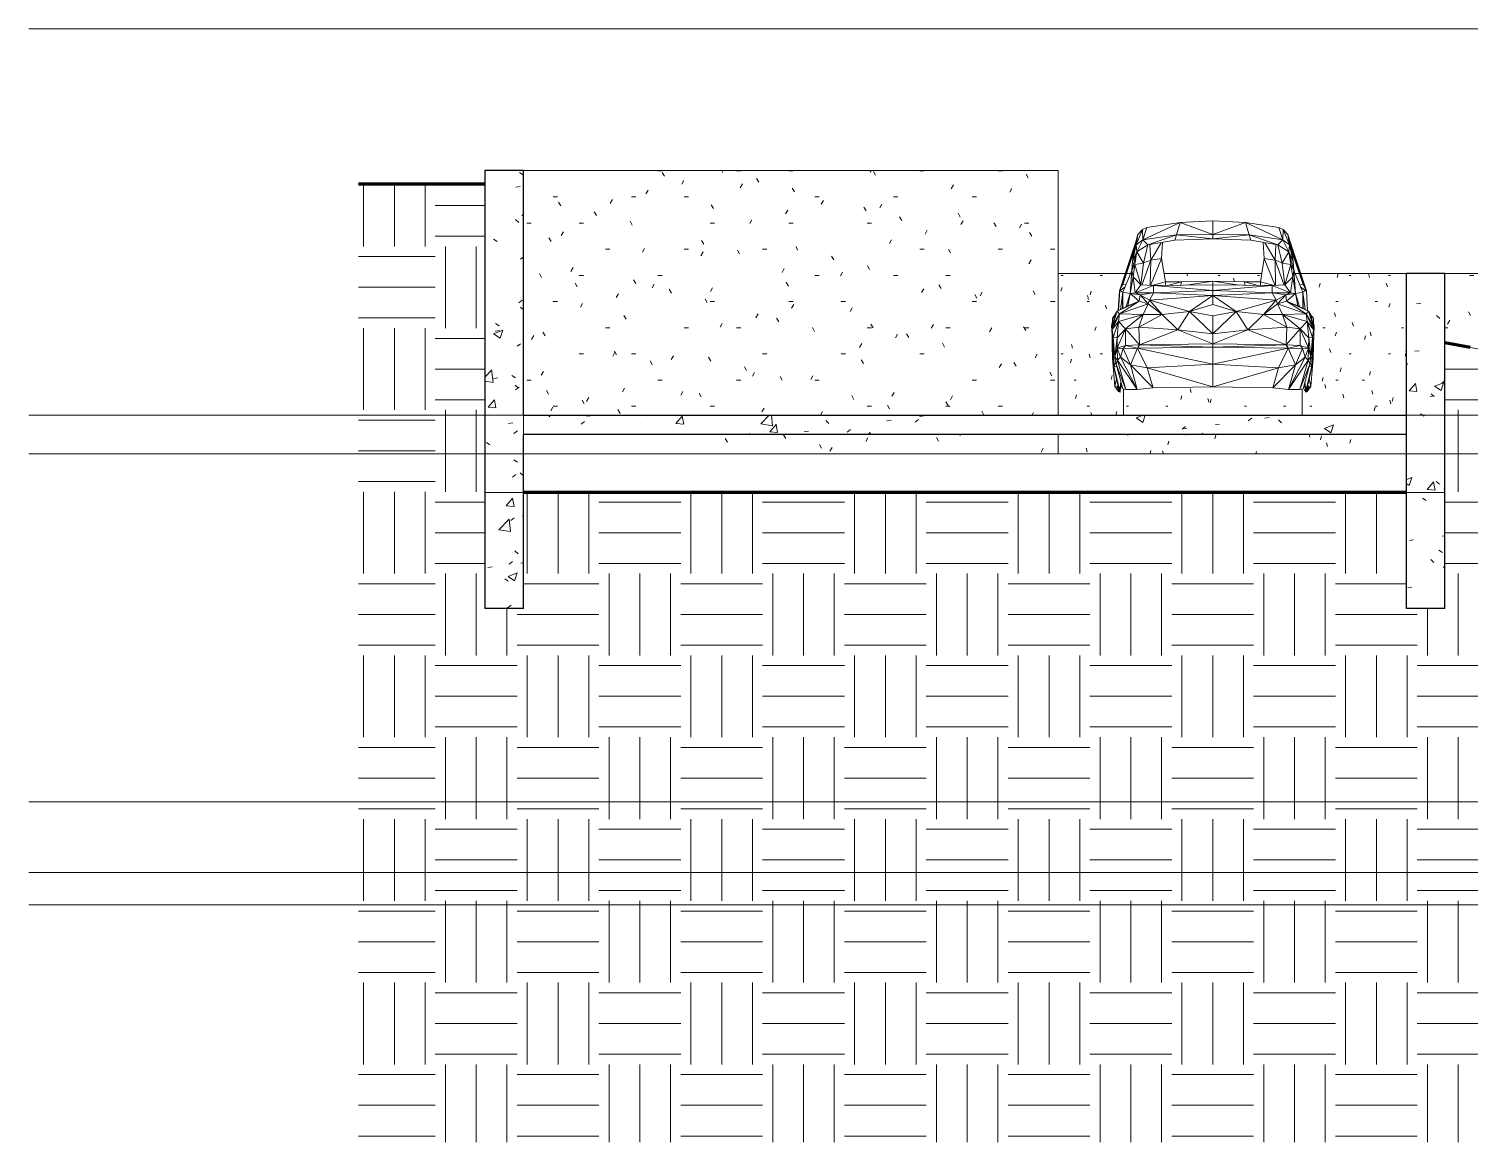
# Model space of a CAD drawing. Header units: millimetres. Extents: x -24070 to 93572, y -3360 to 13033.
# Drawn here: x 32607 to 43791, y -2642 to 6000 of the extents above; entities that cross this region are included whole.
import ezdxf

# ---------------------------------------------------------------- set-up
doc = ezdxf.new("R2010")
doc.units = ezdxf.units.MM
doc.linetypes.add('Dash - Tight', pattern=[4.5, 3, -1.5])
for name, color, linetype, lineweight in [('A-DETL-GENF', 92, 'Continuous', 9), ('A-FLOR-LEVL', 51, 'Continuous', 9), ('A-FLOR-PATT', 8, 'Continuous', 35), ('A-WALL', 113, 'Continuous', 9), ('A-WALL-PATT', 111, 'Continuous', 9), ('C-BLDG-PADS', 91, 'Continuous', 9), ('C-TOPO', 7, 'Continuous', 9), ('L-SITE-WALL', 31, 'Continuous', 9), ('S-FNDN', 32, 'Continuous', 9)]:
    doc.layers.add(name, color=color, linetype=linetype, lineweight=lineweight)
pattern_1 = [(0, (58620, 1850), (635, 635), [635, -635]), (0, (58620, 2088.1), (635, 635), [635, -635]), (0, (58620, 2326.25), (635, 635), [635, -635]), (90, (58699.34, 2405.6), (-635, 635), [635, -635]), (90, (58937.5, 2405.6), (-635, 635), [635, -635]), (90, (59175.6, 2405.6), (-635, 635), [635, -635])]
pattern_2 = [(50, (58619.97, 1850), (728.737, -63.756), [76.2, -838.2]), (355, (58620, 1850), (-140.972, 764.228), [60.96, -670.56]), (100.451, (58680.7, 1844.7), (587.77, 700.467), [64.76, -712.36]), (46.184, (58620, 2053.2), (1084.316, -168.17), [114.3, -1257.3]), (96.636, (58710.3, 2039.2), (949.61, 989.71), [97.14, -1068.54]), (351.184, (58620, 2053.2), (949.62, 989.7), [91.44, -1005.84]), (21, (58721.57, 2002.4), (606.458, -409.06), [76.2, -838.2]), (326, (58721.6, 2002.4), (247.208, 736.753), [60.96, -670.56]), (71.451, (58772.1, 1968.3), (853.668, 327.685), [64.76, -712.36]), (37.5, (58619.97, 1850), (12.3547, 338.22), [33.528, -628.904, 33.528, -647.192, -673.1]), (37.5, (58619.97, 1850), (12.3547, 338.22), [-1343.152, 33.528, -639.572]), (7.5, (58619.97, 1850), (267.279, 400.722), [33.528, -354.584, 33.528, -613.664, -256.54]), (7.5, (58619.97, 1850), (267.279, 400.722), [-1035.304, 33.528, -223.012]), (327.5, (58393.4, 1850), (542.3633, -22.9153), [33.528, -220.472, 33.528, -758.952, -1051.56]), (327.5, (58393.4, 1850), (542.3633, -22.9153), [-1046.48, 33.528, -1018.032]), (317.5, (58291.8, 1850), (592.517, 101.707), [33.528, -296.672, 33.528, -492.76, -746.76]), (317.5, (58291.8, 1850), (592.517, 101.707), [-856.488, 33.528, -713.232])]
pattern_3 = [(0, (58619.97, 1850), (812.8, 203.2), [33.528, -576.072, 33.528, -576.072, -3251.2]), (0, (58619.97, 1850), (812.8, 203.2), [-1219.2, 33.528, -1185.672, 33.528, -576.072, -1422.4]), (0, (58619.97, 1850), (812.8, 203.2), [-3048, 33.528, -372.872, 33.528, -982.472]), (120, (58924.77, 1951.6), (-582.3764, 602.3054), [33.528, -576.072, 33.528, -576.072, -3251.2]), (120, (58924.77, 1951.6), (-582.3764, 602.3054), [-1219.2, 33.528, -1185.672, 33.528, -576.072, -1422.4]), (120, (58924.77, 1951.6), (-582.3764, 602.3054), [-3048, 33.528, -372.872, 33.528, -982.472]), (240, (59026.37, 2358), (-230.4236, -805.5054), [33.528, -576.072, 33.528, -576.072, -3251.2]), (240, (59026.37, 2358), (-230.4236, -805.5054), [-1219.2, 33.528, -1185.672, 33.528, -576.072, -1422.4]), (240, (59026.37, 2358), (-230.4236, -805.5054), [-3048, 33.528, -372.872, 33.528, -982.472])]

# ---------------------------------------------------------------- blocks, each defined once
blk = doc.blocks.new('M_RPC Beetle - M_RPC Beetle-950216-Building Section')
at = {"layer": 'A-DETL-GENF'}
for p, q in [((-16617, 4497), (-16906, 4362)), ((-16617, 4497), (-16875, 4457)), ((-16617, 4497), (-16646, 4400)), ((-16363, 4510), (-16617, 4497)), ((-16363, 4403), (-16617, 4497)), ((-16363, 4510), (-16110, 4497)), ((-16363, 4510), (-16363, 4403)), ((-16363, 4403), (-16110, 4497)), ((-16110, 4497), (-15852, 4457)), ((-16110, 4497), (-16081, 4400)), ((-16110, 4497), (-15820, 4362)), ((-16965, 4338), (-16945, 4403)), ((-16962, 4345), (-16945, 4403)), ((-16910, 4442), (-16958, 4322)), ((-16945, 4403), (-16958, 4322)), ((-16906, 4362), (-16958, 4322)), ((-16906, 4362), (-16953, 4270)), ((-16910, 4442), (-16945, 4403)), ((-16875, 4457), (-16910, 4442)), ((-16910, 4442), (-16906, 4362)), ((-16875, 4457), (-16906, 4362)), ((-16646, 4400), (-16906, 4362)), ((-16867, 4322), (-16906, 4362)), ((-16646, 4400), (-16867, 4322)), ((-16646, 4400), (-16658, 4360)), ((-16363, 4369), (-16658, 4360)), ((-16363, 4403), (-16646, 4400)), ((-16363, 4369), (-16646, 4400)), ((-16363, 4403), (-16081, 4400)), ((-16363, 4403), (-16363, 4369)), ((-16081, 4400), (-16363, 4369)), ((-16363, 4369), (-16069, 4360)), ((-16081, 4400), (-15859, 4322)), ((-16081, 4400), (-15820, 4362)), ((-16081, 4400), (-16069, 4360)), ((-15859, 4322), (-15820, 4362)), ((-15852, 4457), (-15817, 4442)), ((-15852, 4457), (-15820, 4362)), ((-15817, 4442), (-15820, 4362)), ((-15820, 4362), (-15768, 4322)), ((-15820, 4362), (-15774, 4270)), ((-15817, 4442), (-15782, 4403)), ((-15817, 4442), (-15768, 4322)), ((-15762, 4338), (-15782, 4403)), ((-15765, 4345), (-15782, 4403)), ((-15782, 4403), (-15768, 4322)), ((-16965, 4338), (-17089, 3965)), ((-16965, 4338), (-17086, 3968)), ((-16978, 4269), (-17068, 4021)), ((-16979, 4263), (-17063, 4016)), ((-17052, 4071), (-16969, 4311)), ((-16953, 4270), (-16991, 4125)), ((-16958, 4322), (-16987, 4193)), ((-16953, 4270), (-16987, 4193)), ((-16979, 4263), (-16987, 4193)), ((-16962, 4345), (-16979, 4263)), ((-16979, 4263), (-16958, 4322)), ((-16953, 4270), (-16968, 4171)), ((-16965, 4338), (-16962, 4345)), ((-16962, 4345), (-16958, 4322)), ((-16958, 4322), (-16953, 4270)), ((-16867, 4322), (-16953, 4270)), ((-16902, 4181), (-16953, 4270)), ((-16867, 4322), (-16902, 4181)), ((-16867, 4322), (-16658, 4360)), ((-16846, 4204), (-16853, 4324)), ((-16765, 4340), (-16846, 4204)), ((-16755, 4342), (-16761, 4216)), ((-15859, 4322), (-16069, 4360)), ((-15972, 4342), (-15966, 4216)), ((-15961, 4340), (-15881, 4204)), ((-15881, 4204), (-15874, 4324)), ((-15859, 4322), (-15825, 4181)), ((-15859, 4322), (-15774, 4270)), ((-15825, 4181), (-15774, 4270)), ((-15768, 4322), (-15774, 4270)), ((-15774, 4270), (-15740, 4193)), ((-15774, 4270), (-15759, 4171)), ((-15774, 4270), (-15735, 4125)), ((-15765, 4345), (-15768, 4322)), ((-15748, 4263), (-15768, 4322)), ((-15768, 4322), (-15740, 4193)), ((-15762, 4338), (-15765, 4345)), ((-15765, 4345), (-15748, 4263)), ((-15762, 4338), (-15641, 3968)), ((-15762, 4338), (-15638, 3965)), ((-15675, 4073), (-15758, 4311)), ((-15749, 4269), (-15659, 4022)), ((-15748, 4263), (-15663, 4016)), ((-15748, 4263), (-15740, 4193)), ((-16990, 4140), (-16994, 4119)), ((-16987, 4193), (-16991, 4125)), ((-16968, 4171), (-16991, 4125)), ((-16968, 4171), (-16983, 4076)), ((-16902, 4181), (-16968, 4171)), ((-16923, 4012), (-16968, 4171)), ((-16902, 4181), (-16923, 4012)), ((-16846, 4204), (-16915, 4011)), ((-16846, 4204), (-16902, 4183)), ((-16846, 4204), (-16849, 4008)), ((-16761, 4216), (-16848, 4008)), ((-16761, 4216), (-16846, 4204)), ((-16732, 4037), (-16761, 4216)), ((-15995, 4037), (-15966, 4216)), ((-15966, 4216), (-15881, 4204)), ((-15966, 4216), (-15879, 4008)), ((-15881, 4204), (-15878, 4008)), ((-15881, 4204), (-15811, 4011)), ((-15881, 4204), (-15825, 4183)), ((-15825, 4181), (-15804, 4012)), ((-15825, 4181), (-15759, 4171)), ((-15804, 4012), (-15759, 4171)), ((-15759, 4171), (-15735, 4125)), ((-15759, 4171), (-15744, 4076)), ((-15740, 4193), (-15735, 4125)), ((-15736, 4140), (-15733, 4119)), ((-16991, 4125), (-17061, 3957)), ((-16991, 4125), (-17004, 3945)), ((-16983, 4076), (-17004, 3945)), ((-16991, 4128), (-16992, 4124)), ((-16991, 4125), (-16983, 4076)), ((-16923, 4012), (-16983, 4076)), ((-16966, 3950), (-16983, 4076)), ((-16732, 4037), (-16840, 4008)), ((-16608, 4035), (-16732, 4037)), ((-16732, 4008), (-16732, 4037)), ((-16608, 4035), (-16715, 4008)), ((-16608, 4035), (-16612, 4009)), ((-16363, 4040), (-16608, 4035)), ((-16363, 4040), (-16571, 4010)), ((-16363, 4040), (-16119, 4035)), ((-16363, 4040), (-16363, 4013)), ((-16363, 4040), (-16156, 4010)), ((-16119, 4035), (-15995, 4037)), ((-16119, 4035), (-16115, 4009)), ((-16119, 4035), (-16012, 4008)), ((-15995, 4008), (-15995, 4037)), ((-15995, 4037), (-15887, 4008)), ((-15804, 4012), (-15744, 4076)), ((-15761, 3950), (-15744, 4076)), ((-15735, 4125), (-15744, 4076)), ((-15744, 4076), (-15723, 3945)), ((-15736, 4128), (-15735, 4124)), ((-15735, 4125), (-15666, 3957)), ((-15735, 4125), (-15723, 3945)), ((-17089, 3965), (-17098, 3813)), ((-17086, 3968), (-17096, 3814)), ((-17086, 3968), (-17089, 3965)), ((-17086, 3968), (-17061, 3957)), ((-17044, 3997), (-17085, 3967)), ((-17063, 4016), (-17082, 3978)), ((-17061, 3957), (-17080, 3822)), ((-17060, 3959), (-17070, 3961)), ((-17061, 3957), (-17064, 3830)), ((-17038, 4012), (-17063, 4016)), ((-17004, 3945), (-17061, 3957)), ((-17061, 3957), (-17061, 3831)), ((-17004, 3945), (-17035, 3844)), ((-17004, 3945), (-17022, 3850)), ((-16966, 3950), (-17004, 3945)), ((-16928, 3935), (-17004, 3945)), ((-16935, 3885), (-17004, 3945)), ((-16923, 4012), (-16966, 3950)), ((-16966, 3950), (-16823, 4007)), ((-16823, 3950), (-16966, 3950)), ((-16928, 3935), (-16966, 3950)), ((-16928, 3935), (-16935, 3885)), ((-16823, 3950), (-16928, 3935)), ((-16854, 3894), (-16928, 3935)), ((-16866, 3866), (-16928, 3935)), ((-16923, 4012), (-16823, 4007)), ((-16823, 3950), (-16854, 3894)), ((-16363, 3929), (-16854, 3894)), ((-16363, 4012), (-16823, 4007)), ((-16363, 3968), (-16823, 4007)), ((-16823, 3950), (-16823, 4007)), ((-16363, 3968), (-16823, 3950)), ((-16363, 3929), (-16823, 3950)), ((-16363, 3929), (-16545, 3807)), ((-16363, 4013), (-16403, 4011)), ((-16363, 4013), (-16366, 4012)), ((-16363, 4013), (-16324, 4011)), ((-16363, 4013), (-16361, 4012)), ((-16363, 4012), (-15904, 4007)), ((-16363, 3968), (-16363, 4012)), ((-16363, 3968), (-15904, 4007)), ((-16363, 3968), (-16363, 3929)), ((-16363, 3968), (-15904, 3950)), ((-16363, 3929), (-15904, 3950)), ((-16363, 3929), (-16363, 3859)), ((-16363, 3929), (-16182, 3807)), ((-16363, 3929), (-15872, 3894)), ((-15804, 4012), (-15904, 4007)), ((-15904, 3950), (-15904, 4007)), ((-15761, 3950), (-15904, 4007)), ((-15904, 3950), (-15872, 3894)), ((-15904, 3950), (-15798, 3935)), ((-15904, 3950), (-15761, 3950)), ((-15872, 3894), (-15798, 3935)), ((-15861, 3866), (-15798, 3935)), ((-15804, 4012), (-15761, 3950)), ((-15798, 3935), (-15761, 3950)), ((-15798, 3935), (-15723, 3945)), ((-15798, 3935), (-15792, 3885)), ((-15792, 3885), (-15723, 3945)), ((-15761, 3950), (-15723, 3945)), ((-15723, 3945), (-15666, 3957)), ((-15723, 3945), (-15704, 3850)), ((-15723, 3945), (-15692, 3844)), ((-15689, 4012), (-15663, 4016)), ((-15683, 3997), (-15642, 3967)), ((-15667, 3959), (-15657, 3961)), ((-15641, 3968), (-15666, 3957)), ((-15666, 3957), (-15647, 3822)), ((-15666, 3957), (-15666, 3831)), ((-15666, 3957), (-15663, 3830)), ((-15663, 4016), (-15645, 3978)), ((-15641, 3968), (-15638, 3965)), ((-15638, 3965), (-15629, 3813)), ((-17106, 3809), (-17142, 3694)), ((-17106, 3809), (-17123, 3780)), ((-16935, 3885), (-17106, 3809)), ((-17022, 3850), (-17106, 3809)), ((-17088, 3788), (-17106, 3809)), ((-16935, 3885), (-17088, 3788)), ((-16866, 3866), (-17088, 3788)), ((-16935, 3885), (-17022, 3850)), ((-16866, 3866), (-16935, 3885)), ((-16866, 3866), (-16905, 3783)), ((-16854, 3894), (-16866, 3866)), ((-16756, 3783), (-16866, 3866)), ((-16545, 3807), (-16854, 3894)), ((-16756, 3783), (-16854, 3894)), ((-16545, 3807), (-16756, 3783)), ((-16545, 3807), (-16635, 3663)), ((-16363, 3859), (-16545, 3807)), ((-16363, 3632), (-16545, 3807)), ((-16363, 3772), (-16545, 3807)), ((-16363, 3859), (-16182, 3807)), ((-16363, 3632), (-16182, 3807)), ((-16363, 3772), (-16182, 3807)), ((-16182, 3807), (-15872, 3894)), ((-16182, 3807), (-16092, 3663)), ((-16182, 3807), (-15971, 3783)), ((-15971, 3783), (-15872, 3894)), ((-15971, 3783), (-15861, 3866)), ((-15872, 3894), (-15861, 3866)), ((-15861, 3866), (-15792, 3885)), ((-15861, 3866), (-15822, 3783)), ((-15861, 3866), (-15639, 3788)), ((-15792, 3885), (-15704, 3850)), ((-15792, 3885), (-15639, 3788)), ((-15792, 3885), (-15621, 3809)), ((-15704, 3850), (-15621, 3809)), ((-15639, 3788), (-15621, 3809)), ((-15621, 3809), (-15604, 3780)), ((-15621, 3809), (-15585, 3694)), ((-17144, 3718), (-17149, 3696)), ((-17146, 3622), (-17149, 3696)), ((-17149, 3696), (-17146, 3683)), ((-17123, 3780), (-17146, 3681)), ((-17146, 3681), (-17142, 3694)), ((-17143, 3755), (-17145, 3696)), ((-17141, 3702), (-17145, 3696)), ((-17142, 3701), (-17145, 3696)), ((-17145, 3696), (-17145, 3686)), ((-17088, 3788), (-17144, 3667)), ((-17095, 3728), (-17144, 3667)), ((-17142, 3694), (-17144, 3667)), ((-17124, 3776), (-17143, 3755)), ((-17143, 3726), (-17143, 3755)), ((-17143, 3755), (-17143, 3711)), ((-17088, 3788), (-17142, 3694)), ((-17123, 3780), (-17142, 3694)), ((-17095, 3728), (-17138, 3603)), ((-17095, 3728), (-17106, 3602)), ((-17088, 3788), (-17095, 3728)), ((-16905, 3783), (-17095, 3728)), ((-17042, 3671), (-17095, 3728)), ((-16905, 3783), (-17088, 3788)), ((-16905, 3783), (-17042, 3671)), ((-16756, 3783), (-16938, 3683)), ((-16938, 3683), (-16905, 3783)), ((-16756, 3783), (-16905, 3783)), ((-16635, 3663), (-16756, 3783)), ((-16363, 3632), (-16363, 3772)), ((-16092, 3663), (-15971, 3783)), ((-15971, 3783), (-15789, 3683)), ((-15971, 3783), (-15822, 3783)), ((-15822, 3783), (-15639, 3788)), ((-15789, 3683), (-15822, 3783)), ((-15822, 3783), (-15685, 3671)), ((-15822, 3783), (-15631, 3728)), ((-15685, 3671), (-15631, 3728)), ((-15639, 3788), (-15631, 3728)), ((-15639, 3788), (-15585, 3694)), ((-15639, 3788), (-15583, 3667)), ((-15631, 3728), (-15620, 3602)), ((-15631, 3728), (-15589, 3603)), ((-15631, 3728), (-15583, 3667)), ((-15604, 3780), (-15581, 3681)), ((-15604, 3780), (-15585, 3694)), ((-15603, 3776), (-15583, 3755)), ((-15586, 3702), (-15582, 3696)), ((-15585, 3701), (-15582, 3696)), ((-15581, 3681), (-15585, 3694)), ((-15585, 3694), (-15583, 3667)), ((-15583, 3755), (-15584, 3711)), ((-15583, 3726), (-15583, 3755)), ((-15583, 3755), (-15582, 3696)), ((-15582, 3718), (-15578, 3696)), ((-15582, 3696), (-15582, 3686)), ((-15581, 3622), (-15578, 3696)), ((-15578, 3696), (-15581, 3683)), ((-17143, 3686), (-17146, 3681)), ((-17146, 3617), (-17146, 3681)), ((-17142, 3643), (-17146, 3617)), ((-17135, 3482), (-17146, 3617)), ((-17141, 3495), (-17146, 3617)), ((-17138, 3603), (-17144, 3667)), ((-17137, 3595), (-17140, 3538)), ((-17124, 3455), (-17138, 3603)), ((-17106, 3602), (-17138, 3603)), ((-17106, 3602), (-17124, 3455)), ((-17042, 3671), (-17106, 3602)), ((-17106, 3602), (-17105, 3520)), ((-17042, 3671), (-17105, 3520)), ((-16938, 3683), (-17042, 3671)), ((-16933, 3547), (-17042, 3671)), ((-17042, 3671), (-17042, 3541)), ((-16635, 3663), (-16938, 3683)), ((-16933, 3547), (-16938, 3683)), ((-16635, 3663), (-16933, 3547)), ((-16363, 3632), (-16635, 3663)), ((-16363, 3556), (-16635, 3663)), ((-16363, 3632), (-16092, 3663)), ((-16363, 3556), (-16092, 3663)), ((-16363, 3632), (-16363, 3556)), ((-16092, 3663), (-15789, 3683)), ((-16092, 3663), (-15794, 3547)), ((-15794, 3547), (-15789, 3683)), ((-15794, 3547), (-15685, 3671)), ((-15789, 3683), (-15685, 3671)), ((-15685, 3671), (-15685, 3541)), ((-15685, 3671), (-15620, 3602)), ((-15685, 3671), (-15622, 3520)), ((-15620, 3602), (-15622, 3520)), ((-15620, 3602), (-15589, 3603)), ((-15620, 3602), (-15603, 3455)), ((-15603, 3455), (-15589, 3603)), ((-15592, 3482), (-15581, 3617)), ((-15589, 3603), (-15583, 3667)), ((-15589, 3595), (-15587, 3539)), ((-15585, 3643), (-15581, 3617)), ((-15585, 3495), (-15581, 3617)), ((-15584, 3686), (-15581, 3681)), ((-15581, 3617), (-15581, 3681)), ((-17144, 3560), (-17144, 3533)), ((-17143, 3535), (-17144, 3533)), ((-17144, 3533), (-17142, 3440)), ((-17130, 3377), (-17141, 3495)), ((-17135, 3482), (-17141, 3495)), ((-17131, 3529), (-17137, 3509)), ((-17130, 3519), (-17137, 3505)), ((-17128, 3503), (-17136, 3498)), ((-17129, 3363), (-17135, 3482)), ((-17130, 3377), (-17135, 3482)), ((-17105, 3520), (-17124, 3455)), ((-17042, 3541), (-17105, 3520)), ((-17060, 3518), (-17105, 3520)), ((-17080, 3450), (-17105, 3520)), ((-17103, 3428), (-17105, 3520)), ((-17060, 3518), (-17080, 3450)), ((-17042, 3541), (-17060, 3518)), ((-16947, 3522), (-17060, 3518)), ((-17003, 3392), (-17060, 3518)), ((-16933, 3547), (-17042, 3541)), ((-16947, 3522), (-17042, 3541)), ((-16947, 3522), (-17003, 3392)), ((-16933, 3547), (-16947, 3522)), ((-16363, 3530), (-16947, 3522)), ((-16363, 3396), (-16947, 3522)), ((-16947, 3522), (-16874, 3369)), ((-16363, 3556), (-16933, 3547)), ((-16363, 3530), (-16933, 3547)), ((-16363, 3556), (-16363, 3530)), ((-16363, 3556), (-15794, 3547)), ((-16363, 3530), (-15794, 3547)), ((-16363, 3396), (-16363, 3530)), ((-16363, 3530), (-15780, 3522)), ((-16363, 3396), (-15780, 3522)), ((-15780, 3522), (-15853, 3369)), ((-15794, 3547), (-15780, 3522)), ((-15794, 3547), (-15685, 3541)), ((-15780, 3522), (-15685, 3541)), ((-15780, 3522), (-15723, 3392)), ((-15780, 3522), (-15667, 3518)), ((-15723, 3392), (-15667, 3518)), ((-15685, 3541), (-15667, 3518)), ((-15685, 3541), (-15622, 3520)), ((-15667, 3518), (-15622, 3520)), ((-15667, 3518), (-15647, 3450)), ((-15647, 3450), (-15622, 3520)), ((-15623, 3428), (-15622, 3520)), ((-15622, 3520), (-15603, 3455)), ((-15598, 3503), (-15590, 3498)), ((-15598, 3363), (-15592, 3482)), ((-15597, 3519), (-15590, 3505)), ((-15596, 3529), (-15590, 3509)), ((-15596, 3377), (-15585, 3495)), ((-15596, 3377), (-15592, 3482)), ((-15592, 3482), (-15585, 3495)), ((-15583, 3533), (-15585, 3440)), ((-15584, 3535), (-15583, 3533)), ((-15583, 3560), (-15583, 3533)), ((-17137, 3451), (-17142, 3440)), ((-17136, 3441), (-17142, 3440)), ((-17124, 3223), (-17142, 3440)), ((-17117, 3416), (-17130, 3379)), ((-17110, 3381), (-17130, 3377)), ((-17129, 3363), (-17130, 3377)), ((-17091, 3190), (-17129, 3372)), ((-17086, 3190), (-17129, 3372)), ((-17091, 3190), (-17129, 3363)), ((-17114, 3398), (-17124, 3455)), ((-17103, 3428), (-17124, 3455)), ((-17103, 3428), (-17114, 3398)), ((-17063, 3206), (-17114, 3398)), ((-17038, 3199), (-17114, 3398)), ((-17080, 3450), (-17103, 3428)), ((-16951, 3200), (-17103, 3428)), ((-17038, 3199), (-17103, 3428)), ((-16951, 3200), (-17080, 3450)), ((-17003, 3392), (-17080, 3450)), ((-16827, 3214), (-17003, 3392)), ((-16874, 3369), (-17003, 3392)), ((-16951, 3200), (-17003, 3392)), ((-16363, 3396), (-16874, 3369)), ((-16363, 3220), (-16874, 3369)), ((-16827, 3214), (-16874, 3369)), ((-16363, 3220), (-16363, 3396)), ((-16363, 3396), (-15853, 3369)), ((-16363, 3220), (-15853, 3369)), ((-15899, 3214), (-15723, 3392)), ((-15899, 3214), (-15853, 3369)), ((-15853, 3369), (-15723, 3392)), ((-15776, 3200), (-15647, 3450)), ((-15776, 3200), (-15623, 3428)), ((-15776, 3200), (-15723, 3392)), ((-15723, 3392), (-15647, 3450)), ((-15689, 3199), (-15623, 3428)), ((-15689, 3199), (-15612, 3398)), ((-15663, 3206), (-15612, 3398)), ((-15647, 3450), (-15623, 3428)), ((-15641, 3190), (-15597, 3372)), ((-15636, 3190), (-15598, 3372)), ((-15636, 3190), (-15598, 3363)), ((-15623, 3428), (-15603, 3455)), ((-15623, 3428), (-15612, 3398)), ((-15617, 3381), (-15597, 3377)), ((-15612, 3398), (-15603, 3455)), ((-15610, 3416), (-15597, 3379)), ((-15603, 3223), (-15585, 3440)), ((-15598, 3363), (-15596, 3377)), ((-15590, 3441), (-15585, 3440)), ((-15589, 3451), (-15585, 3440)), ((-17111, 3282), (-17124, 3223)), ((-17086, 3190), (-17078, 3260)), ((-15641, 3190), (-15649, 3260)), ((-15616, 3282), (-15603, 3223)), ((-17095, 3185), (-17124, 3223)), ((-17087, 3181), (-17124, 3223)), ((-17105, 3222), (-17124, 3223)), ((-17100, 3232), (-17107, 3220)), ((-17099, 3228), (-17107, 3220)), ((-17093, 3200), (-17107, 3220)), ((-17095, 3207), (-17107, 3220)), ((-17101, 3237), (-17102, 3229)), ((-17092, 3194), (-17096, 3205)), ((-17087, 3181), (-17095, 3185)), ((-17091, 3190), (-17086, 3190)), ((-17082, 3193), (-17090, 3219)), ((-17087, 3181), (-17090, 3190)), ((-17082, 3180), (-17087, 3190)), ((-17087, 3181), (-17082, 3180)), ((-17071, 3236), (-17086, 3190)), ((-17082, 3193), (-17086, 3190)), ((-17086, 3192), (-17086, 3190)), ((-17083, 3186), (-17086, 3190)), ((-17084, 3188), (-17083, 3186)), ((-17083, 3186), (-17082, 3193)), ((-17082, 3180), (-17083, 3186)), ((-17038, 3199), (-17063, 3206)), ((-17057, 3103), (-17057, 3204)), ((-17057, 3181), (-17057, 3204)), ((-17057, 3204), (-17057, 3103)), ((-17057, 3204), (-17057, 3181)), ((-17057, 3103), (-17057, 3204)), ((-17057, 3181), (-17057, 3204)), ((-17057, 3204), (-17057, 3103)), ((-17057, 3204), (-17057, 3181)), ((-17057, 3134), (-17057, 3181)), ((-17057, 3181), (-17057, 3134)), ((-17057, 3134), (-17057, 3181)), ((-17057, 3181), (-17057, 3134)), ((-17057, 3118), (-17057, 3134)), ((-17057, 3118), (-17057, 3134)), ((-17057, 3118), (-17057, 3134)), ((-17057, 3118), (-17057, 3134)), ((-16951, 3200), (-17038, 3199)), ((-16827, 3214), (-16951, 3200)), ((-16363, 3220), (-16827, 3214)), ((-16363, 3220), (-15899, 3214)), ((-15899, 3214), (-15776, 3200)), ((-15776, 3200), (-15689, 3199)), ((-15689, 3199), (-15663, 3206)), ((-15670, 3103), (-15670, 3204)), ((-15670, 3181), (-15670, 3204)), ((-15670, 3204), (-15670, 3103)), ((-15670, 3204), (-15670, 3181)), ((-15670, 3103), (-15670, 3204)), ((-15670, 3181), (-15670, 3204)), ((-15670, 3204), (-15670, 3103)), ((-15670, 3204), (-15670, 3181)), ((-15670, 3134), (-15670, 3181)), ((-15670, 3181), (-15670, 3134)), ((-15670, 3134), (-15670, 3181)), ((-15670, 3181), (-15670, 3134)), ((-15670, 3118), (-15670, 3134)), ((-15670, 3118), (-15670, 3134)), ((-15670, 3118), (-15670, 3134)), ((-15670, 3118), (-15670, 3134)), ((-15655, 3236), (-15641, 3190)), ((-15645, 3193), (-15637, 3219)), ((-15644, 3186), (-15645, 3193)), ((-15645, 3193), (-15641, 3190)), ((-15645, 3180), (-15640, 3190)), ((-15645, 3180), (-15644, 3186)), ((-15640, 3181), (-15645, 3180)), ((-15644, 3186), (-15641, 3190)), ((-15642, 3188), (-15644, 3186)), ((-15641, 3192), (-15641, 3190)), ((-15636, 3190), (-15641, 3190)), ((-15640, 3181), (-15603, 3223)), ((-15640, 3181), (-15637, 3190)), ((-15640, 3181), (-15632, 3185)), ((-15635, 3194), (-15631, 3205)), ((-15634, 3200), (-15620, 3220)), ((-15632, 3185), (-15603, 3223)), ((-15632, 3207), (-15620, 3220)), ((-15628, 3228), (-15620, 3220)), ((-15627, 3232), (-15620, 3220)), ((-15626, 3237), (-15625, 3229)), ((-15621, 3222), (-15603, 3223)), ((-17057, 3027), (-17057, 3103)), ((-17057, 3103), (-17057, 3027)), ((-17057, 3027), (-17057, 3103)), ((-17057, 3103), (-17057, 3027)), ((-17057, 3000), (-17057, 3027)), ((-17057, 3000), (-17057, 3027)), ((-17057, 3000), (-17057, 3027)), ((-17057, 3000), (-17057, 3027)), ((-15670, 3027), (-15670, 3103)), ((-15670, 3103), (-15670, 3027)), ((-15670, 3027), (-15670, 3103)), ((-15670, 3103), (-15670, 3027)), ((-15670, 3000), (-15670, 3027)), ((-15670, 3000), (-15670, 3027)), ((-15670, 3000), (-15670, 3027)), ((-15670, 3000), (-15670, 3027))]:
    blk.add_line(p, q, dxfattribs=at)

msp = doc.modelspace()

# ---------------------------------------------------------------- hatches: boundary and pattern name
at = {"layer": 'A-FLOR-PATT', "lineweight": 9}
h = msp.add_hatch(dxfattribs=at)
h.set_pattern_fill('FP_21', color=256, style=0, pattern_type=2)
h.set_pattern_definition(pattern_2)
h.paths.add_polyline_path([(41432, 2850), (43295, 2850), (43295, 3000), (36445, 3000), (36445, 2850), (41063, 2850)], flags=0)
at = {"layer": 'A-WALL-PATT'}
h = msp.add_hatch(dxfattribs=at)
h.set_pattern_fill('FP_21', color=256, style=0, pattern_type=2)
h.set_pattern_definition(pattern_2)
h.paths.add_polyline_path([(36445, 1500), (36445, 4900), (36145, 4900), (36145, 1500)], flags=0)
h = msp.add_hatch(dxfattribs=at)
h.set_pattern_fill('FP_18', color=256, style=0, pattern_type=2)
h.set_pattern_definition(pattern_3)
h.paths.add_polyline_path([(38114, 2700), (40595, 2700), (40595, 2850), (36445, 2850), (36445, 2700), (36906, 2700)], flags=0)
h.paths.add_polyline_path([(36445, 3000), (40595, 3000), (40595, 4900), (36445, 4900), (36445, 3318)], flags=0)
h = msp.add_hatch(dxfattribs=at)
h.set_pattern_fill('FP_30', color=256, style=0, pattern_type=2)
h.set_pattern_definition([(0, (54027.16, 1850), (406.4, 203.2), [16.764, -288.036, 16.764, -288.036, -1625.6]), (0, (54027.16, 1850), (406.4, 203.2), [-609.6, 16.764, -592.836, 16.764, -288.036, -711.2]), (0, (54027.16, 1850), (406.4, 203.2), [-1524, 16.764, -186.436, 16.764, -491.236]), (106.102, (54179.56, 1951.6), (-291.1868, 602.3056), [30.222, -519.264, -3480.078]), (106.102, (54179.56, 1951.6), (-291.1868, 602.3056), [-549.486, 30.222, -519.264, -2930.592]), (106.102, (54179.56, 1951.6), (-291.1868, 602.3056), [-1098.972, 30.222, -1068.75, -1831.62]), (106.102, (54179.56, 1951.6), (-291.1868, 602.3056), [-2197.944, 30.222, -519.264, -1282.134]), (106.102, (54179.56, 1951.6), (-291.1868, 602.3056), [-2747.43, 30.222, -336.102, -915.81]), (106.102, (54179.56, 1951.6), (-291.1868, 602.3056), [-3113.754, 30.222, -885.588]), (253.898, (54230.36, 2358), (-115.2104, -805.506), [30.222, -519.264, -3480.078]), (253.898, (54230.36, 2358), (-115.2104, -805.506), [-549.486, 30.222, -519.264, -2930.592]), (253.898, (54230.36, 2358), (-115.2104, -805.506), [-1098.972, 30.222, -1068.75, -1831.62]), (253.898, (54230.36, 2358), (-115.2104, -805.506), [-2197.944, 30.222, -519.264, -1282.134]), (253.898, (54230.36, 2358), (-115.2104, -805.506), [-2747.43, 30.222, -336.102, -915.81]), (253.898, (54230.36, 2358), (-115.2104, -805.506), [-3113.754, 30.222, -885.588])])
h.paths.add_polyline_path([(42903, 2700), (43295, 2700), (43295, 2850), (40595, 2850), (40595, 2700), (42538, 2700)], flags=0)
h.paths.add_polyline_path([(41067, 3000), (43295, 3000), (43295, 4100), (42475, 4100), (42520, 3965), (42529, 3813), (42538, 3808), (42554, 3780), (42555, 3776), (42574, 3755), (42576, 3715), (42580, 3696), (42575, 3560), (42573, 3440), (42555, 3222), (42526, 3185), (42515, 3180), (42513, 3180), (42514, 3186), (42513, 3193), (42514, 3199), (42503, 3236), (42494, 3206), (42469, 3199), (42382, 3200), (42259, 3214), (41795, 3220), (41331, 3214), (41207, 3200), (41120, 3199), (41094, 3206), (41087, 3236), (41075, 3196), (41076, 3193), (41075, 3186), (41076, 3180), (41069, 3182), (41063, 3186), (41034, 3223), (41016, 3443), (41012, 3625), (41009, 3699), (41014, 3724), (41016, 3756), (41034, 3776), (41035, 3780), (41052, 3809), (41060, 3813), (41070, 3968), (41114, 4100), (40595, 4100), (40595, 3000), (41063, 3000)], flags=0)
h.paths.add_polyline_path([(42469, 4012), (42495, 4016), (42466, 4100), (42433, 4100), (42467, 4016)], flags=0)
h.paths.add_polyline_path([(41120, 4012), (41156, 4100), (41123, 4100), (41095, 4016), (41119, 4012)], flags=0)
h.paths.add_polyline_path([(41550, 4035), (41800, 4040), (42052, 4035), (42163, 4037), (42173, 4100), (41416, 4100), (41426, 4037), (41545, 4035)], flags=0)
h = msp.add_hatch(dxfattribs=at)
h.set_pattern_fill('FP_21', color=256, style=0, pattern_type=2)
h.set_pattern_definition(pattern_2)
h.paths.add_polyline_path([(43595, 1500), (43595, 4100), (43295, 4100), (43295, 1500)], flags=0)
h = msp.add_hatch(dxfattribs=at)
h.set_pattern_fill('FP_18', color=256, style=0, pattern_type=2)
h.set_pattern_definition(pattern_3)
h.paths.add_polyline_path([(46285, 3068), (46285, 4100), (43595, 4100), (43595, 3562), (43791, 3525), (44625, 3381), (46224, 3079)], flags=0)
at = {"layer": 'C-TOPO'}
h = msp.add_hatch(dxfattribs=at)
h.set_pattern_fill('FP_19', color=256, style=0, pattern_type=2)
h.set_pattern_definition(pattern_1)
h.paths.add_polyline_path([(35645, -2642), (36145, -2642), (36145, 4795), (35165, 4795), (35165, -2642)], flags=0)
h = msp.add_hatch(dxfattribs=at)
h.set_pattern_fill('FP_19', color=256, style=0, pattern_type=2)
h.set_pattern_definition(pattern_1)
h.paths.add_polyline_path([(49911, -2642), (51732, -2642), (51732, 1934), (50462, 2255), (49077, 2511), (47215, 2890), (44624, 3382), (43791, 3525), (43595, 3562), (43595, -2642), (49171, -2642)], flags=0)
h = msp.add_hatch(dxfattribs=at)
h.set_pattern_fill('FP_19', color=256, style=0, pattern_type=2)
h.set_pattern_definition(pattern_1)
h.paths.add_polyline_path([(39152, -2642), (43595, -2642), (43595, 1500), (43295, 1500), (43295, 2400), (36445, 2400), (36445, 1500), (36145, 1500), (36145, -2642), (38837, -2642)], flags=0)

# ---------------------------------------------------------------- linework, layer by layer
at = {"layer": 'A-FLOR-LEVL', "linetype": 'Dash - Tight'}
for p, q in [((32607, 6000), (85592, 6000)), ((32607, 3000), (85592, 3000)), ((32607, 2700), (82472, 2700)), ((32607, 0), (85592, 0)), ((32607, -550), (81293, -550)), ((32607, -800), (80341, -800))]:
    msp.add_line(p, q, dxfattribs=at)
at = {"layer": 'A-WALL'}
msp.add_line((36445, 2850), (36445, 3000), dxfattribs=at)
at = {"layer": 'C-BLDG-PADS', "lineweight": 18}
for p, q in [((36145, 2700), (43595, 2700)), ((43595, 2400), (36145, 2400))]:
    msp.add_line(p, q, dxfattribs=at)
at = {"layer": 'C-TOPO', "lineweight": 70}
for p, q in [((35703, 4795), (35165, 4795)), ((36145, 4795), (35703, 4795)), ((43791, 3525), (43595, 3562)), ((38837, 2400), (36445, 2400)), ((43295, 2400), (38837, 2400))]:
    msp.add_line(p, q, dxfattribs=at)
at = {"layer": 'C-TOPO'}
for p, q in [((35703, 4795), (35165, 4795)), ((36145, 4795), (35703, 4795)), ((43791, 3525), (43595, 3562)), ((44624, 3382), (43791, 3525)), ((38837, 2400), (36445, 2400)), ((38837, 2400), (43295, 2400))]:
    msp.add_line(p, q, dxfattribs=at)
at = {"layer": 'L-SITE-WALL', "lineweight": 25}
for p, q in [((36145, 4900), (36145, 1500)), ((36445, 4900), (36145, 4900)), ((36445, 3000), (36445, 4900)), ((43295, 4100), (43295, 1500)), ((43595, 4100), (43295, 4100)), ((43595, 1500), (43595, 4100)), ((36445, 1500), (36445, 2850)), ((36445, 1500), (36145, 1500)), ((43595, 1500), (43295, 1500))]:
    msp.add_line(p, q, dxfattribs=at)
at = {"layer": 'L-SITE-WALL'}
for p, q in [((40595, 4900), (36445, 4900)), ((40595, 3000), (40595, 4900)), ((41114, 4100), (40595, 4100)), ((41156, 4100), (41123, 4100)), ((42173, 4100), (41416, 4100)), ((42466, 4100), (42433, 4100)), ((43295, 4100), (42475, 4100)), ((46285, 4100), (43595, 4100)), ((40595, 2700), (40595, 2850))]:
    msp.add_line(p, q, dxfattribs=at)
at = {"layer": 'S-FNDN', "lineweight": 25}
for p, q in [((36445, 3000), (43295, 3000)), ((43295, 2850), (36445, 2850))]:
    msp.add_line(p, q, dxfattribs=at)

# ---------------------------------------------------------------- block references
at = {"layer": 'A-DETL-GENF'}
msp.add_blockref('M_RPC Beetle - M_RPC Beetle-950216-Building Section', (58158, 0), dxfattribs=at)

doc.saveas('drawing.dxf')
